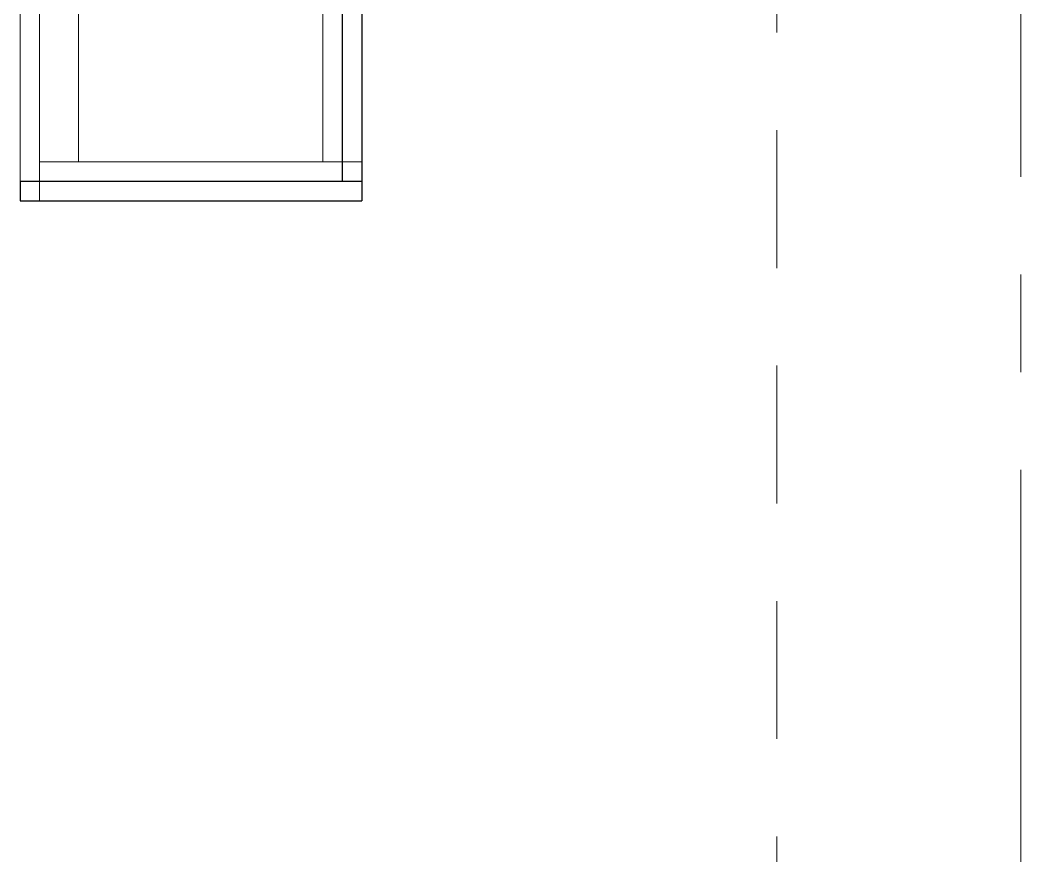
# Model space of a CAD drawing. Header units: inches. Extents: x -19 to 5698, y -728 to 92.
# Drawn here: x 228.295 to 229.32, y 37.554 to 38.411 of the extents above; entities that cross this region are included whole.
import ezdxf

# ---------------------------------------------------------------- set-up
doc = ezdxf.new("R2010")
doc.units = ezdxf.units.IN
doc.header["$MEASUREMENT"] = 0
doc.set_wipeout_variables(frame=1)
for name, pattern in [('Hidden Line', [0.195611, 0.141111, -0.0545]), ('Punto & Raya', [0.65, 0.5, -0.075, 0, -0.075]), ('Wipeout_Contour', [1, 0, -1])]:
    doc.linetypes.add(name, pattern=pattern)
for name, color, linetype in [('02 _ ARQ _ ALB _ Ejes Generales', 251, 'Continuous'), ('08 _ STR _ EXT _ 09 Vigas', 251, 'Continuous'), ('Interior - Mobiliario', 7, 'Continuous')]:
    doc.layers.add(name, color=color, linetype=linetype)

msp = doc.modelspace()

# ---------------------------------------------------------------- linework, layer by layer
at = {"layer": '02 _ ARQ _ ALB _ Ejes Generales', "color": 251, "linetype": 'Punto & Raya', "lineweight": 13, "true_color": 0x636466}
msp.add_line((229.32, 3.05), (229.32, 44.9), dxfattribs=at)
at = {"layer": '08 _ STR _ EXT _ 09 Vigas', "color": 251, "linetype": 'Hidden Line', "lineweight": 13, "true_color": 0x636466}
msp.add_line((229.07, 30.2), (229.07, 39.4), dxfattribs=at)
at = {"layer": 'Interior - Mobiliario', "color": 175, "linetype": 'Continuous', "lineweight": 13}
for p, q in [((228.315, 38.2455), (228.315, 39.7055)), ((228.625, 39.7055), (228.625, 38.2455)), ((228.315, 38.2655), (228.315, 39.6855)), ((228.355, 39.6855), (228.355, 38.2655)), ((228.605, 38.2655), (228.605, 39.6855)), ((228.355, 38.2655), (228.315, 38.2655)), ((228.605, 38.2655), (228.355, 38.2655)), ((228.625, 38.2455), (228.315, 38.2455))]:
    msp.add_line(p, q, dxfattribs=at)

# ---------------------------------------------------------------- next in the draw order: wipeouts: each hides what was drawn before it
at = {"color": 254, "linetype": 'Wipeout_Contour', "lineweight": 0, "ltscale": 6608.852146}
msp.add_wipeout([(228.625, 38.2455), (228.645, 38.2455), (228.645, 39.7055), (228.625, 39.7055)], dxfattribs=at).dxf.layer = 'Interior - Mobiliario'

# ---------------------------------------------------------------- next in the draw order: linework, layer by layer
at = {"layer": 'Interior - Mobiliario', "color": 175, "linetype": 'Continuous', "lineweight": 30}
for p, q in [((228.625, 39.7055), (228.625, 38.2455)), ((228.645, 39.7055), (228.645, 38.2455)), ((228.625, 38.2455), (228.645, 38.2455))]:
    msp.add_line(p, q, dxfattribs=at)
at = {"layer": 'Interior - Mobiliario', "color": 175, "linetype": 'Continuous', "lineweight": 13}
for p, q in [((228.625, 38.2455), (228.625, 39.7055)), ((228.645, 39.7055), (228.645, 38.2455)), ((228.645, 39.6855), (228.645, 38.2655)), ((228.645, 38.2655), (228.605, 38.2655)), ((228.645, 38.2455), (228.625, 38.2455))]:
    msp.add_line(p, q, dxfattribs=at)

# ---------------------------------------------------------------- next in the draw order: wipeouts: each hides what was drawn before it
at = {"color": 254, "linetype": 'Wipeout_Contour', "lineweight": 0, "ltscale": 6608.122531}
msp.add_wipeout([(228.295, 38.2255), (228.645, 38.2255), (228.645, 38.2455), (228.295, 38.2455)], dxfattribs=at).dxf.layer = 'Interior - Mobiliario'

# ---------------------------------------------------------------- next in the draw order: linework, layer by layer
at = {"layer": 'Interior - Mobiliario', "color": 175, "linetype": 'Continuous', "lineweight": 13}
for p, q in [((228.295, 39.7255), (228.295, 38.2255)), ((228.645, 38.2255), (228.645, 39.7255)), ((228.295, 38.2455), (228.295, 39.7055)), ((228.295, 38.2455), (228.295, 39.7055)), ((228.315, 38.2455), (228.315, 39.7055)), ((228.315, 38.2455), (228.315, 39.7055)), ((228.625, 39.7055), (228.625, 38.2455)), ((228.625, 39.7055), (228.625, 38.2455)), ((228.625, 39.7055), (228.625, 38.2455)), ((228.645, 39.7055), (228.645, 38.2455)), ((228.295, 38.2455), (228.295, 38.6045)), ((228.315, 38.2455), (228.315, 38.6045)), ((228.315, 38.2255), (228.315, 38.2655)), ((228.645, 38.2655), (228.645, 38.2255)), ((228.295, 38.2255), (228.295, 38.2455)), ((228.295, 38.2455), (228.645, 38.2455)), ((228.645, 38.2455), (228.295, 38.2455)), ((228.625, 38.2455), (228.295, 38.2455)), ((228.295, 38.2455), (228.315, 38.2455)), ((228.625, 38.2455), (228.315, 38.2455)), ((228.625, 38.2455), (228.315, 38.2455)), ((228.645, 38.2455), (228.645, 38.2255)), ((228.645, 38.2255), (228.295, 38.2255)), ((228.295, 38.2255), (228.645, 38.2255)), ((228.645, 38.2255), (228.315, 38.2255))]:
    msp.add_line(p, q, dxfattribs=at)
at = {"layer": 'Interior - Mobiliario', "color": 175, "linetype": 'Continuous', "lineweight": 30}
for p, q in [((228.295, 38.2455), (228.645, 38.2455)), ((228.295, 38.2455), (228.295, 38.2255)), ((228.645, 38.2455), (228.645, 38.2255)), ((228.295, 38.2255), (228.645, 38.2255))]:
    msp.add_line(p, q, dxfattribs=at)

doc.saveas('drawing.dxf')
